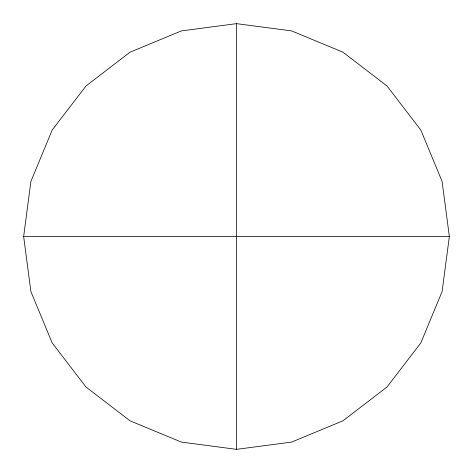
<?xml version="1.0" encoding="UTF-8"?>
<svg xmlns="http://www.w3.org/2000/svg" width="473" height="473" viewBox="0 0 473 473"><rect width="100%" height="100%" fill="white"/><g stroke="black" fill="none" stroke-linecap="round" stroke-linejoin="round"><path stroke-width="0.71" d="M23.65 236.5L30.905 181.413L52.166 130.075L85.991 85.991L130.075 52.166L181.413 30.905L236.5 23.65L291.587 30.905L342.925 52.166L387.009 85.991L420.834 130.075L442.095 181.413L449.35 236.5L442.095 291.587L420.834 342.925L387.009 387.009L342.925 420.834L291.587 442.095L236.5 449.35L181.413 442.095L130.075 420.834L85.991 387.009L52.166 342.925L30.905 291.587L23.65 236.5L449.35 236.5M236.5 23.65L236.5 449.35"/></g></svg>
